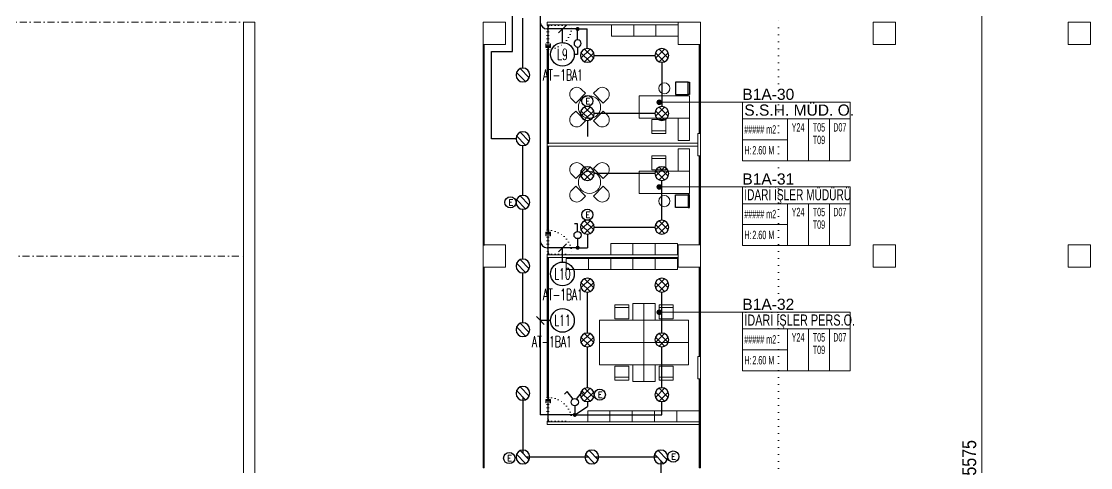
# Model space of a CAD drawing. Header units: metres. Extents: x -13316 to 152404, y -3899 to 30226.
# Drawn here: x 83522 to 87360, y 4401 to 6003 of the extents above; entities that cross this region are included whole.
import ezdxf
from ezdxf.enums import TextEntityAlignment as Align

# ---------------------------------------------------------------- set-up
doc = ezdxf.new("R2010")
doc.units = ezdxf.units.M
doc.header["$LTSCALE"] = 100
doc.header["$MEASUREMENT"] = 0
doc.header["$PDMODE"] = 1
for name, pattern in [('DASHDOT', [1, 0.5, -0.25, 0, -0.25]), ('DASHDOT2', [0.5, 0.25, -0.125, 0, -0.125]), ('DOT2', [0.125, 0, -0.125]), ('DOT5', [0.75, 0, -0.75])]:
    doc.linetypes.add(name, pattern=pattern)
doc.layers.get('0').update_dxf_attribs({"color": 9, "lineweight": 9})
for name, color, linetype, lineweight in [('0 @ 1', 9, 'Continuous', 9), ('01', 9, 'Continuous', 9), ('05', 9, 'Continuous', 9), ('06C', 9, 'Continuous', 9), ('06D', 9, 'Continuous', 9), ('07K', 9, 'Continuous', 9), ('10', 9, 'Continuous', 9), ('11', 9, 'Continuous', 9), ('15', 9, 'Continuous', 9), ('20', 9, 'DOT2', 9), ('21_mahal200', 9, 'Continuous', 9), ('24', 9, 'DASHDOT2', 9), ('25', 9, 'Continuous', 9), ('E-1x18W PL DOWNLIGHT ARMATÜR (GÖMME)', 7, 'Continuous', 30), ('E-2x18W GÖMME PL COMPACT FLUORESAN ARMATÜR', 7, 'Continuous', 30), ('E-2x26W GÖMME PL COMPACT FLUORESAN ARMATÜR', 7, 'Continuous', 30), ('E-ACİL AYDINLATMA KİTİ', 7, 'Continuous', 30), ('E-ANAHTAR', 7, 'Continuous', 30), ('E-KABLO', 7, 'Continuous', 30), ('E-KOMÜTATÖR ANAHTAR', 7, 'Continuous', 30), ('E-LINYE', 7, 'Continuous', 30)]:
    doc.layers.add(name, color=color, linetype=linetype, lineweight=lineweight)
doc.styles.add('Arial', font='arial.ttf', dxfattribs={"height": 2.5})
doc.styles.add('E-YAZI', font='txttw.shx')
doc.styles.add('MuuM_TEXT-STANDART', font='ARIALN.TTF')
doc.dimstyles.new('MuuM_DIM200', dxfattribs={"dimscale": 20, "dimtxt": 2, "dimasz": 1, "dimexe": 1, "dimexo": 1, "dimgap": 1, "dimtad": 1, "dimdec": 1, "dimrnd": 0.5, "dimdsep": 46, "dimtxsty": 'MuuM_TEXT-STANDART', "dimblk": 'ARCHTICK', "dimcen": 0, "dimdle": 0.15, "dimclrd": 256, "dimclre": 256, "dimclrt": 256, "dimadec": 0, "dimazin": 0, "dimtfac": 5, "dimtdec": 1, "dimtix": 1, "dimtmove": 2, "dimatfit": 3, "dimldrblk": 'DOT', "dimfxl": 3, "dimfxlon": 1, "dimtolj": 1, "dimlwd": -1, "dimlwe": -1, "dimarcsym": 0})
pattern_1 = [(225, (-604.72494, -2171.82614), (-0.0883883476, 0.0883883476), []), (135, (-604.72494, -2171.82614), (0.0883883476, 0.0883883476), [])]

# ---------------------------------------------------------------- blocks, each defined once
blk = doc.blocks.new('100_2x18W GÖMME PL COMPACT FLUORESAN ARMATÜR')
at = {"layer": 'E-2x18W GÖMME PL COMPACT FLUORESAN ARMATÜR', "color": 7}
for p, q in [((-1.43, -0.6), (0.6, 1.43)), ((-0.6, -1.43), (1.43, 0.6))]:
    blk.add_line(p, q, dxfattribs=at)
at = {"layer": 'E-2x18W GÖMME PL COMPACT FLUORESAN ARMATÜR', "color": 4}
blk.add_circle((0, 0), 1.55, dxfattribs=at)
blk = doc.blocks.new('100_2x26W GÖMME PL COMPACT FLUORESAN ARMATÜR')
at = {"layer": 'E-2x26W GÖMME PL COMPACT FLUORESAN ARMATÜR', "color": 7}
for p, q in [((-1.43, -0.6), (0.6, 1.43)), ((-1.43, 0.6), (0.6, -1.43)), ((-0.6, 1.43), (1.43, -0.6)), ((-0.6, -1.43), (1.43, 0.6))]:
    blk.add_line(p, q, dxfattribs=at)
at = {"layer": 'E-2x26W GÖMME PL COMPACT FLUORESAN ARMATÜR', "color": 4}
blk.add_circle((0, 0), 1.55, dxfattribs=at)
blk = doc.blocks.new('100_ANAHTAR')
at = {"layer": 'E-ANAHTAR', "color": 4}
for p, q in [((0, 5.35), (-0.71, 5.35)), ((0, 3.67), (0, 5.35)), ((0, 2.05), (0, 0))]:
    blk.add_line(p, q, dxfattribs=at)
blk.add_circle((0, 2.86), 0.81, dxfattribs=at)
blk = doc.blocks.new('100_ACİL AYDINLATMA KİTİ')
at = {"layer": 'E-ACİL AYDINLATMA KİTİ', "color": 3}
blk.add_circle((0, 0), 1.25, dxfattribs=at)
at = {"layer": 'E-ACİL AYDINLATMA KİTİ', "color": 3, "style": 'E-YAZI'}
blk.add_text('E', height=1.34, dxfattribs=at).set_placement((-0.45, -0.69))
blk = doc.blocks.new('100_KOMÜTATÖR ANAHTAR')
at = {"layer": 'E-KOMÜTATÖR ANAHTAR', "color": 4}
for p, q in [((-1.7, 5.22), (-2.33, 4.62)), ((-0.37, 3.56), (-1.7, 5.22)), ((0.37, 3.56), (1.7, 5.22)), ((1.7, 5.22), (2.33, 4.62)), ((0, 2.05), (0, 0))]:
    blk.add_line(p, q, dxfattribs=at)
blk.add_circle((0, 2.86), 0.81, dxfattribs=at)
blk = doc.blocks.new('p-akslar_yeni')
at = {"layer": '24'}
for points in [[(2164.8, -2995), (2204.8, -2995), (2204.8, -2895), (6415, -2895)], [(2164.8, -3735), (6415, -3735)]]:
    blk.add_lwpolyline(points, dxfattribs=at)
blk = doc.blocks.new('p-kolon_80x80')
blk.add_lwpolyline([(-40, -40), (40, -40), (40, 40), (-40, 40)], close=True)
blk = doc.blocks.new('1.Bod.Ara.Sitatik Elk')
at = {"layer": '01'}
blk.add_lwpolyline([(40, -8750), (0, -8750), (0, -2950), (40, -2950), (40, -8710), (40, -8710)], close=True, dxfattribs=at)
for p in [(900, -2990), (1600, -2990), (2300, -2990), (3000, -2990), (900, -3790), (1600, -3790), (2300, -3790), (3000, -3790)]:
    blk.add_blockref('p-kolon_80x80', p, dxfattribs=at)
blk = doc.blocks.new('prf-10x10')
blk.add_lwpolyline([(-5, -5), (5, -5), (5, 5), (-5, 5)], close=True)
at = {"color": 255}
blk.add_solid([(-5, -5), (5, -5), (-5, 5), (5, 5)], dxfattribs=at)
at = {"layer": '10'}
blk.add_point((0, 0), dxfattribs=at)
blk = doc.blocks.new('p-dog-ser-315')
at = {"layer": '06D'}
for points in [[(-5, 315), (-5, 0)], [(0, 315), (0, 0)]]:
    blk.add_lwpolyline(points, dxfattribs=at)
at = {"layer": '15'}
blk.add_lwpolyline([(-2.5, 315), (-2.5, 0)], dxfattribs=at)
at = {"layer": '10', "xscale": -0.5, "yscale": 0.5, "rotation": 270}
for p in [(-2.5, 317.5), (-2.5, 160), (-2.5, 2.5)]:
    blk.add_blockref('prf-10x10', p, dxfattribs=at)
blk = doc.blocks.new('_ArchTick')
at = {"color": 0, "linetype": 'ByBlock', "const_width": 0.15}
blk.add_lwpolyline([(-0.5, -0.5), (0.5, 0.5)], dxfattribs=at)
blk = doc.blocks.new('_Dot')
at = {"color": 0, "linetype": 'ByBlock', "lineweight": -2}
blk.add_line((-0.5, 0), (-1, 0), dxfattribs=at)
at = {"color": 0, "linetype": 'ByBlock', "const_width": 0.5}
blk.add_lwpolyline([(-0.25, 0, 1), (0.25, 0, 1)], format="xyb", close=True, dxfattribs=at)
blk = doc.blocks.new('0_roomno2')
blk.add_lwpolyline([(19.38, -10.5), (0, -10.5), (0, 0), (19.38, 0)], close=True)
for points in [[(0, -3), (19.38, -3)], [(8.12, -3), (8.12, -10.5)], [(11.88, -3), (11.88, -10.5)], [(15.62, -3), (15.62, -10.5)], [(0, -6.75), (8.12, -6.75)]]:
    blk.add_lwpolyline(points)
at = {"style": 'MuuM_TEXT-STANDART', "width": 0.6}
blk.add_text('H:', height=1.5, dxfattribs=at).set_placement((0.35, -8.61), align=Align.MIDDLE_LEFT)
at = {"style": 'Arial'}
blk.add_attdef('ODANO', (0, 1.17), '', height=2, dxfattribs=at)
blk.add_attdef('MEKANADI', text='', height=2, dxfattribs=at).set_placement((0.35, -3), align=Align.BOTTOM_LEFT)
at = {"style": 'MuuM_TEXT-STANDART', "width": 0.6}
for tag, p in [('YER01', (10, -4.5)), ('TAVAN01', (13.75, -4.5)), ('DUVAR01', (17.5, -4.5)), ('YER02', (10, -6.75)), ('TAVAN02', (13.75, -6.75)), ('DUVAR02', (17.5, -6.75)), ('YER03', (10, -9)), ('TAVAN03', (13.75, -9)), ('DUVAR03', (17.5, -9))]:
    blk.add_attdef(tag, text='', height=1.5, dxfattribs=at).set_placement(p, align=Align.MIDDLE_CENTER)
for tag, p in [('M2', (0.35, -4.88)), ('TEMIZTAVANYUKSEKLIGI', (1.8, -8.61))]:
    blk.add_attdef(tag, text='', height=1.5, dxfattribs=at).set_placement(p, align=Align.MIDDLE_LEFT)
blk = doc.blocks.new('m-vw-sandalye-02')
at = {"lineweight": -3, "ltscale": 0.5}
for points in [[(-22.5, 0), (-22.5, -5), (22.5, -5), (22.5, 0)], [(-22.5, -5), (22.5, -5), (22.5, -50), (-22.5, -50)]]:
    blk.add_lwpolyline(points, close=True, dxfattribs=at)
blk = doc.blocks.new('p-sandalye-03')
for points in [[(-5, -25.1), (-5, 24.9), (-55, 24.9), (-55, -25.1), (-5, -25.1)], [(-55, 24.9), (-45, 24.9), (-45, -25.1), (-55, -25.1)]]:
    blk.add_lwpolyline(points)
blk.add_point((0, -0.1))
blk = doc.blocks.new('p-ofis modülü-02-s')
blk.add_lwpolyline([(-182, -2), (-102, -2), (-102, -182), (-182, -182)], close=True)
blk.add_lwpolyline([(-102, -2), (-102, -42), (-22, -42), (-22, -2), (-102, -2)])
at = {"xscale": -0.9999999999999998, "rotation": 359.9999999981877}
blk.add_blockref('p-sandalye-03', (-102, -112), dxfattribs=at)
blk = doc.blocks.new('gr-p-birim')
blk.add_lwpolyline([(-0.5, -0.5), (0.5, -0.5), (0.5, 0.5), (-0.5, 0.5)], close=True)
blk = doc.blocks.new('p-sandalye-01')
blk.add_lwpolyline([(-5, -25), (-5, -25), (-25, -25, -1), (-25, 25), (-5, 25), (-5, 25)], format="xyb", close=True)
blk.add_point((0, 0.1))
blk = doc.blocks.new('gr-p-birim eleman yuv')
blk.add_circle((0, 0), 0.5)
blk = doc.blocks.new('p-masa-yuvarlak-4lü')
at = {"rotation": 270}
blk.add_blockref('p-sandalye-01', (0, 40), dxfattribs=at)
at = {"xscale": 80, "yscale": 80, "zscale": 80}
blk.add_blockref('gr-p-birim eleman yuv', (0, 0), dxfattribs=at)
blk.add_blockref('p-sandalye-01', (-40, 0))
at = {"xscale": -1}
blk.add_blockref('p-sandalye-01', (40, 0), dxfattribs=at)
at = {"xscale": -1, "rotation": 270}
blk.add_blockref('p-sandalye-01', (0, -40), dxfattribs=at)
blk = doc.blocks.new('p-sehpa')
at = {"layer": '05'}
blk.add_circle((0, 0), 20, dxfattribs=at)
blk = doc.blocks.new('*D725')
at = {"layer": '25', "transparency": 16777216}
for p, q in [((2705.9, -2240), (2630, -2240)), ((2650, -7818), (2650, -2237)), ((2705.9, -7815), (2630, -7815))]:
    blk.add_line(p, q, dxfattribs=at)
at = {"layer": '25', "transparency": 16777216, "xscale": 20, "yscale": 20, "zscale": 20}
for p, rotation in [((2650, -2240), 90), ((2650, -7815), 270)]:
    blk.add_blockref('_ArchTick', p, dxfattribs=dict(at, rotation=rotation))
at = {"layer": '25', "transparency": 16777216, "insert": (2604.5, -4514.1), "char_height": 50, "attachment_point": 5, "rotation": 90, "style": 'MuuM_TEXT-STANDART'}
blk.add_mtext('\\A1;5575', dxfattribs=at)
blk = doc.blocks.new('m-calisma unitesi 02')
at = {"ltscale": 0.5}
blk.add_lwpolyline([(-160, 140), (-160, 80), (-120, 80), (-120, 140)], close=True, dxfattribs=at)
blk.add_lwpolyline([(0, 80), (0, 0), (-160, 0), (-160, 80)], close=True)
at = {"linetype": 'DOT5'}
blk.add_lwpolyline([(-160, 80), (-160, 80)], dxfattribs=at)
at = {"rotation": 270}
blk.add_blockref('p-sandalye-03', (-80, 80), dxfattribs=at)
blk = doc.blocks.new('g-kapı kolu-p')
for points in [[(-5, 0.5), (5, 0.5), (5, 1.5), (-5, 1.5)], [(-2.7, 1.5), (2.7, 1.5), (2.7, 2.4), (-2.7, 2.4)], [(-5, -1.5), (5, -1.5), (5, -0.5), (-5, -0.5)], [(-2.7, -1.5), (2.7, -1.5), (2.7, -2.4), (-2.7, -2.4)]]:
    blk.add_lwpolyline(points, close=True)
for points in [[(11.8, 8.2), (-1, 8.2), (-1, 2.4), (0.9, 2.4), (0.9, 6.3), (11.8, 6.3), (11.8, 8.2)], [(11.8, -8.2), (-1, -8.2), (-1, -2.4), (0.9, -2.4), (0.9, -6.3), (11.8, -6.3), (11.8, -8.2)]]:
    blk.add_lwpolyline(points)
blk = doc.blocks.new('k-cambölme-kapı-p')
at = {"layer": '10'}
h = blk.add_hatch(dxfattribs=at)
h.set_pattern_fill('NET', color=256, angle=135, style=0)
h.set_pattern_definition([(135, (3753.7029, 560.85184), (-0.0883883476, -0.0883883476), []), (225, (3753.7029, 560.85184), (0.0883883476, -0.0883883476), [])])
h.paths.add_polyline_path([(2.1, -0.1), (2.1, 0), (2.1, 0), (2, 0.1), (2, 0.1), (2, 0.1), (2, 0.1), (2, -0.3), (1.9, -0.3), (1.9, -0.4), (1.9, -0.5), (1.7, -0.5), (1.8, -0.3), (1.7, -0.3), (1.5, -0.5), (1.4, -0.5), (1.6, -0.3), (1.6, -0.3), (1.5, -0.3), (1.3, -0.4), (1.3, -0.4), (1.3, -0.5), (1.3, -0.5), (1.3, -0.6), (1.3, -0.3), (1.3, -0.3), (1.2, -0.3), (1.2, -0.5), (1.2, -0.6), (1.2, -0.6), (1.3, -0.6), (3.5, -0.6), (3.5, -0.6), (3.4, -0.4), (3.4, -0.3), (3.4, -0.2), (3.4, -0.2), (3.4, -0.2), (2.7, -0.2), (2.7, -0.2), (2.9, -0.2, -1), (2.9, -0.2)])
h.paths.add_polyline_path([(2, -0.2), (2.1, -0.2), (2.1, -0.2), (2.1, -0.2), (2.1, -0.3), (2.9, -0.3), (2.9, -0.3), (2.6, -0.3), (2.5, -0.3), (2.5, -0.3), (2.5, -0.3), (2.5, -0.3), (2.5, -0.3), (2.4, -0.3), (2.4, -0.3), (2.1, -0.3), (2, -0.1), (2, -0.1), (2, -0.1)], flags=16)
h.paths.add_polyline_path([(2.4, -0.3), (2.5, -0.5), (2.1, -0.5), (2.1, -0.3)], flags=16)
h.paths.add_polyline_path([(2.6, -0.3), (2.9, -0.3), (2.9, -0.3), (3.3, -0.3, 0.166992), (3.3, -0.5), (2.7, -0.5), (2.6, -0.4)], flags=16)
h.paths.add_polyline_path([(3, -0.2), (3, -0.2), (3.3, -0.2, 0.10606), (3.3, -0.3), (3, -0.3)], flags=16)
h = blk.add_hatch(dxfattribs=at)
h.set_pattern_fill('NET', color=256, angle=135, style=0)
h.set_pattern_definition([(45, (474.94443, 2280.71206), (0.0883883476, -0.0883883476), []), (315, (474.94443, 2280.71206), (-0.0883883476, -0.0883883476), [])])
h.paths.add_polyline_path([(87.3, -0.2), (87.3, -0.2), (87.1, -0.2, 1), (87.1, -0.2), (87.9, -0.2), (87.9, 0), (87.9, 0), (88, 0.1), (88, 0.1), (88, 0.1), (88, -0.3), (88.1, -0.3), (88.1, -0.4), (88.1, -0.5), (88.3, -0.5), (88.2, -0.3), (88.3, -0.3), (88.5, -0.5), (88.6, -0.5), (88.4, -0.3), (88.4, -0.3), (88.5, -0.3), (88.7, -0.4), (88.7, -0.4), (88.7, -0.5), (88.7, -0.5), (88.7, -0.6), (88.7, -0.3), (88.7, -0.3), (88.8, -0.3), (88.8, -0.5), (88.8, -0.6), (88.8, -0.6), (88.7, -0.6), (86.5, -0.6), (86.5, -0.6), (86.6, -0.4), (86.6, -0.3), (86.6, -0.2), (86.6, -0.2), (86.6, -0.2)])
h.paths.add_polyline_path([(87.3, -0.5), (87.4, -0.4), (87.4, -0.3), (87.1, -0.3), (87.1, -0.3), (87, -0.3), (87, -0.3), (87, -0.2), (87, -0.2), (86.7, -0.2, -0.292264), (86.7, -0.5)], flags=16)
h.paths.add_polyline_path([(87.5, -0.5), (87.6, -0.5), (87.5, -0.4)], flags=16)
h.paths.add_polyline_path([(87.6, -0.4), (87.7, -0.5), (87.9, -0.5), (87.9, -0.3), (87.6, -0.3)], flags=16)
h.paths.add_polyline_path([(87.6, -0.5), (87.7, -0.6), (87.7, -0.5)], flags=16)
for points in [[(2, -0.3), (2, 2.1), (2.1, 2.1), (2.1, 2.3, 0.414214), (1.9, 2.4), (0.1, 2.4, 0.414214), (0, 2.4), (0, -2.4, 0.414214), (0.1, -2.4), (2.1, -2.4), (2.1, -2.3), (2.1, -2.2), (2.1, -2.2), (2.1, -2.2), (2.1, -2.2), (2.1, -2.2), (2.1, -0.9)], [(88, -0.3), (88, 2.1), (87.9, 2.1), (87.9, 2.3, -0.414214), (88.1, 2.4), (89.9, 2.4, -0.414214), (90, 2.4), (90, -2.4, -0.414214), (89.9, -2.4), (87.9, -2.4), (87.9, -2.3), (87.9, -2.2), (87.9, -2.2), (87.9, -2.2), (87.9, -2.2), (87.9, -2.2), (87.9, -0.9)], [(1.5, -0.3), (1.3, -0.4), (1.3, -0.4), (1.3, -0.5), (1.3, -0.5), (1.3, -0.6), (1.3, -0.3), (1.3, -0.3), (1.2, -0.3), (1.2, -0.5), (1.2, -0.6), (1.2, -0.6), (1.3, -0.6), (3.5, -0.6), (3.5, -0.6), (3.4, -0.4), (3.4, -0.3), (3.4, -0.2), (3.4, -0.2), (3.4, -0.2), (2.7, -0.2), (2.7, -0.2), (2.9, -0.2, -1), (2.9, -0.2, -1)], [(88.5, -0.3), (88.7, -0.4), (88.7, -0.4), (88.7, -0.5), (88.7, -0.5), (88.7, -0.6), (88.7, -0.3), (88.7, -0.3), (88.8, -0.3), (88.8, -0.5), (88.8, -0.6), (88.8, -0.6), (88.7, -0.6), (86.5, -0.6), (86.5, -0.6), (86.6, -0.4), (86.6, -0.3), (86.6, -0.2), (86.6, -0.2), (86.6, -0.2), (87.3, -0.2), (87.3, -0.2), (87.1, -0.2, 1), (87.1, -0.2, 1)], [(86.7, -0.5), (87.3, -0.5), (87.4, -0.4), (87.4, -0.3), (87.1, -0.3), (87.1, -0.3), (87, -0.3), (87, -0.3), (87, -0.2), (87, -0.2), (86.7, -0.2, 1)]]:
    blk.add_lwpolyline(points, format="xyb", dxfattribs=at)
at = {"layer": '10', "linetype": 'DASHDOT', "ltscale": 0.05}
for points in [[(3.2, 3.6), (0.2, 3.6)], [(1.7, 2.1), (1.7, 4.9)], [(6.1, 1.4), (6.1, -0.5)]]:
    blk.add_lwpolyline(points, dxfattribs=at)
at = {"layer": '10'}
for points in [[(1.8, 2.3), (0.2, 2.3), (0.2, 2), (0.4, 2), (0.4, 1.9), (0.2, 1.9), (0.2, 1.2), (0.4, 1.2), (0.4, -0.4), (0.2, -0.4), (0.2, -1.2), (0.4, -1.2), (0.4, -1.4), (0.2, -1.4), (0.2, -2.2), (1.8, -2.2), (1.8, -1.7), (1.6, -1.7), (1.6, -1.6), (1.8, -1.6), (1.8, -1.4), (1.6, -1.4), (1.6, -1.2), (1.7, -1.2), (1.7, -0.8), (1.1, -0.8), (1.1, -0.1), (1.5, -0.1), (1.5, 1.9), (1.6, 2), (1.8, 2), (1.8, 2.3)], [(0.7, 3.6), (0.7, 2.4)], [(0.7, 2.3), (0.7, -0.2), (1.1, -0.2)], [(1.1, 2.4), (1.1, 2.9)], [(1.1, -0.1), (1.1, 2.3)], [(1.5, 1.9), (1.1, 1.9)], [(1.2, 1.9), (1.2, -0.1)], [(2.9, -0.2), (2.1, -0.1), (2.1, 0), (2.1, 0), (2, 0.1), (2, 0.1), (2, 0.1), (2, 0.1)], [(3.8, 0.9), (2.6, 3.2)], [(4.1, 1.3), (2.7, 4)], [(8.1, 0.9), (8.1, 1.3), (4.1, 1.3)], [(5.3, 0.9), (5.3, -0.2)], [(5.5, 1.3), (5.8, 1), (5.8, 0.9)], [(5.6, 0.9), (5.6, -0.2)], [(6.8, 1.3), (6.5, 1), (6.5, 0.9)], [(6.7, 0.9), (6.7, -0.2)], [(7, 0.9), (7, -0.2)], [(87.1, -0.2), (87.9, -0.2), (87.9, 0), (87.9, 0), (88, 0.1), (88, 0.1), (88, 0.1)], [(88.2, 2.3), (89.8, 2.3), (89.8, 2), (89.6, 2), (89.6, 1.9), (89.8, 1.9), (89.8, 1.2), (89.6, 1.2), (89.6, -0.4), (89.8, -0.4), (89.8, -1.2), (89.6, -1.2), (89.6, -1.4), (89.8, -1.4), (89.8, -2.2), (88.2, -2.2), (88.2, -1.7), (88.4, -1.7), (88.4, -1.6), (88.2, -1.6), (88.2, -1.4), (88.4, -1.4), (88.4, -1.2), (88.3, -1.2), (88.3, -0.8), (88.9, -0.8), (88.9, -0.1), (88.5, -0.1), (88.5, 1.9), (88.4, 2), (88.2, 2), (88.2, 2.3)], [(2.1, -0.9), (3.6, -0.9), (3.6, -0.6), (1.2, -0.6), (1.2, -0.3), (2, -0.3)], [(1.6, -0.3), (1.6, -0.3), (1.4, -0.5), (1.5, -0.5), (1.7, -0.3)], [(1.8, -0.3), (1.7, -0.5), (1.9, -0.5), (1.9, -0.4), (1.9, -0.3)], [(3.3, -0.5), (2.7, -0.5), (2.6, -0.4), (2.6, -0.3), (2.9, -0.3), (2.9, -0.3)], [(3.3, -0.3), (3.3, -0.3), (2.9, -0.3)], [(3, -0.3), (3, -0.2), (3, -0.2), (3.3, -0.2)], [(3, -0.3), (3.3, -0.3), (3.3, -0.3)], [(4.1, -0.2), (4.1, -0.5), (8.1, -0.5)], [(8.1, -0.5), (8.1, -0.2)], [(87.9, -0.9), (86.4, -0.9), (86.4, -0.6), (88.8, -0.6), (88.8, -0.3), (88, -0.3)], [(87.6, -0.5), (87.5, -0.4), (87.5, -0.5), (87.6, -0.5)], [(88.2, -0.3), (88.3, -0.5), (88.1, -0.5), (88.1, -0.4), (88.1, -0.3)], [(88.4, -0.3), (88.4, -0.3), (88.6, -0.5), (88.5, -0.5), (88.3, -0.3)]]:
    blk.add_lwpolyline(points, dxfattribs=at)
for points in [[(2, -0.1), (2, -0.1), (2, -0.2), (2.1, -0.2), (2.1, -0.2), (2.1, -0.2), (2.1, -0.3), (2.9, -0.3), (2.9, -0.3), (2.6, -0.3), (2.5, -0.3), (2.5, -0.3), (2.5, -0.3), (2.5, -0.3), (2.5, -0.3), (2.4, -0.3), (2.4, -0.3), (2.1, -0.3), (2, -0.1)], [(2.1, -0.5), (2.1, -0.3), (2.4, -0.3), (2.5, -0.5), (2.5, -0.5)], [(87.9, -0.5), (87.9, -0.3), (87.6, -0.3), (87.6, -0.4), (87.7, -0.5)], [(87.6, -0.5), (87.7, -0.5), (87.7, -0.6)]]:
    blk.add_lwpolyline(points, close=True, dxfattribs=at)
blk.add_circle((1.7, 3.7), 1.02, dxfattribs=at)
for centre, start, end in [((3.6, -0.4), 148.8979, 173.1144), ((3.6, -0.4), 176.143, 214.0649), ((86.4, -0.4), 325.9351, 31.1021)]:
    blk.add_arc(centre, 0.322, start, end, dxfattribs=at)
at = {"layer": '15', "linetype": 'DOT2'}
blk.add_lwpolyline([(2.5, 0.4), (2.5, 85.4)], dxfattribs=at)
at = {"layer": '15'}
blk.add_lwpolyline([(2.6, 0.9), (87.4, 0.9), (87.5, 0.8), (87.5, -0.1), (87.4, -0.2), (2.6, -0.2), (2.6, -0.2), (2.5, -0.1), (2.5, 0.8), (2.6, 0.9)], dxfattribs=at)
at = {"layer": '15', "linetype": 'DOT2'}
blk.add_arc((2.5, 0.4), 85, 0, 90, dxfattribs=at)
at = {"layer": '20'}
for p, q in [((87.9, 2.4), (2.1, 2.4)), ((87.9, 2.1), (2.1, 2.1)), ((87.9, -2.2), (2.1, -2.2)), ((87.9, -2.4), (2.1, -2.4))]:
    blk.add_line(p, q, dxfattribs=at)
at = {"layer": '06C', "xscale": -1}
blk.add_blockref('g-kapı kolu-p', (79.6, 0.4), dxfattribs=at)
blk = doc.blocks.new('p-strahle-alüminyumdoğramaprofili')
at = {"layer": '10'}
h = blk.add_hatch(dxfattribs=at)
h.set_pattern_fill('NET', color=256, angle=315, style=0)
h.set_pattern_definition(pattern_1)
h.paths.add_polyline_path([(-4.6, 2.6), (-4.7, 2.6), (-4.7, 2.8), (-4.7, 2.8), (-4.7, 2.8), (-4.7, 2.9), (-5, 2.9), (-5, 2.8), (-4.9, 2.8), (-5, 2.6), (-5.1, 2.7), (-5.2, 2.3), (-5.1, 2.3), (-5.1, 2.3), (-5, 2.5, 0.2599), (-4.9, 2.3), (-4.7, 2.3, 0.382682)])
h.paths.add_polyline_path([(-4.9, 2.5), (-4.7, 2.5, -2.16717)], flags=16)
h = blk.add_hatch(dxfattribs=at)
h.set_pattern_fill('NET', color=256, angle=315, style=0)
h.set_pattern_definition(pattern_1)
h.paths.add_polyline_path([(-4.6, 0.9), (-4.7, 0.9), (-4.7, 0.8), (-4.7, 0.7), (-4.7, 0.7), (-4.7, 0.6), (-5, 0.6), (-5, 0.7), (-4.9, 0.7), (-5, 0.9), (-5.1, 0.9), (-5.2, 1.2), (-5.1, 1.2), (-5.1, 1.2), (-5, 1, -0.2599), (-4.9, 1.2), (-4.7, 1.2, -0.382682)])
h.paths.add_polyline_path([(-4.9, 1), (-4.7, 1, 2.16717)], flags=16)
h = blk.add_hatch(dxfattribs=at)
h.set_pattern_fill('NET', color=256, angle=315, style=0)
h.set_pattern_definition([(225, (-608.45214, -2173.53612), (-0.0883883476, 0.0883883476), []), (135, (-608.45214, -2173.53612), (0.0883883476, 0.0883883476), [])])
h.paths.add_polyline_path([(-3.5, 2.3), (-3.5, 2.6), (-4.5, 2.6), (-4.5, 2.3)])
h = blk.add_hatch(dxfattribs=at)
h.set_pattern_fill('NET', color=256, angle=315, style=0)
h.set_pattern_definition([(225, (-608.45214, -2180.04526), (-0.0883883476, 0.0883883476), []), (135, (-608.45214, -2180.04526), (0.0883883476, 0.0883883476), [])])
h.paths.add_polyline_path([(-3.5, 0.9), (-3.5, 1.2), (-4.5, 1.2), (-4.5, 0.9)])
h = blk.add_hatch(dxfattribs=at)
h.set_pattern_fill('NET', color=256, angle=315, style=0)
h.set_pattern_definition([(225, (-629.50454, -2177.58922), (-0.0883883476, 0.0883883476), []), (135, (-629.50454, -2177.58922), (0.0883883476, 0.0883883476), [])])
h.paths.add_polyline_path([(0, 0.7), (0, 1.7), (-0.2, 1.7), (-0.2, 0.7)])
for points in [[(-5.1, 2.7), (-5.2, 2.3)], [(-5.1, 0.9), (-5.2, 1.2)], [(-4.9, 3.6), (-4.9, 3.2), (-4.6, 3.2), (-4.6, 2.9), (-4.5, 2.9), (-4.6, 2.6), (-4.7, 2.6), (-4.7, 2.8), (-4.7, 2.8), (-4.7, 2.8), (-4.7, 3), (-5, 3), (-5, 2.8), (-4.9, 2.8), (-5, 2.6), (-5.1, 2.7), (-5.1, 3.8), (-0.1, 3.8)], [(-5, 2.5), (-5.1, 2.3), (-5.1, 2.3)], [(-5, 1), (-5.1, 1.2), (-5.1, 1.2)], [(-4.7, 2.9), (-5, 2.9)], [(-4.7, 0.6), (-5, 0.6)], [(-2.8, 0.2), (-2.7, 0.2), (-2.7, 0), (-4.9, 0), (-4.9, 0.2), (-4.6, 0.2), (-4.6, 0.7), (-2.7, 0.7)], [(-4.5, 2.9), (-4.5, 2.9), (-4.5, 2.3)], [(-4.5, 0.9), (-4.5, 0.9), (-4.5, 1.3)], [(-3.5, 2.3), (-3.5, 2.6)], [(-3.5, 1.3), (-3.5, 0.9)], [(-2.1, 0.9), (-2.1, 2.6)], [(-0.2, 0.7), (0, 0.7), (0, 1.7)], [(-0.2, 1.7), (0, 1.7)]]:
    blk.add_lwpolyline(points, dxfattribs=at)
for points in [[(-0.2, 2.7), (-0.2, 2.2), (0, 2.2), (0, 2.1), (-0.2, 2.1), (-0.2, 0.4), (0, 0.4), (0, 0), (-0.1, 0), (-0.1, -0.2), (-5.1, -0.2), (-5.1, 0.9), (-5, 0.9), (-4.9, 0.7), (-5, 0.7), (-5, 0.3), (-4.7, 0.3), (-4.7, 0.9), (-4.6, 0.9), (-4.5, 0.9), (-1.3, 0.9), (-1.2, 1.2), (-0.9, 1.2), (-0.9, 0.6), (-0.6, 0.6), (-0.6, 2.7)], [(-2, 0.8), (-1.4, 0.8), (-1.4, 0.1), (-1.3, 0), (-1.3, 0), (-2.1, 0), (-2.1, 0.1), (-2, 0.2)]]:
    blk.add_lwpolyline(points, close=True, dxfattribs=at)
for points in [[(-0.6, 3.3), (-0.6, 3.6), (-4.9, 3.6), (-4.9, 3.6, 0.561743), (-5, 3.7, 0.595966), (-4.9, 3.6, -2.204878)], [(-4.7, 2.5), (-4.9, 2.5, 1)], [(-4.7, 1), (-4.9, 1, -1)], [(-4.6, 2.9), (-4.5, 3.4, -0.833203), (-4.2, 3.4, -0.447088)], [(-4.5, 2.6), (-1.2, 2.6, -0.414214), (-0.9, 2.2), (-0.9, 1.2)], [(-4.2, 3.4), (-4.2, 3, 0.414214), (-4.1, 2.9), (-0.8, 2.9), (-0.8, 3.6)], [(-2.7, 0.7), (-2.7, 0.3), (-2.8, 0.3, 1), (-2.8, 0.2, -1)], [(-0.1, 3.8), (-0.1, 3.6), (-0.5, 3.6), (-0.5, 3.1, -1), (-0.7, 3.1)], [(-0.7, 3.1, -0.305404), (-0.6, 3.3, -5.773092)]]:
    blk.add_lwpolyline(points, format="xyb", dxfattribs=at)
for centre, radius, start, end in [((-4.7, 2.5), 0.253, 168.6676, 234.1258), ((-4.7, 1.1), 0.253, 125.8742, 191.3324), ((-4.8, 2.4), 0.125, 139.5402, 40.4598), ((-4.8, 1.1), 0.125, 319.5402, 220.4598), ((-4.8, 2.5), 0.273, 305.9738, 36.4289), ((-4.8, 1), 0.273, 323.5711, 54.0262)]:
    blk.add_arc(centre, radius, start, end, dxfattribs=at)
blk = doc.blocks.new('*U733')
at = {"layer": '06D'}
for points in [[(5, 4), (495, 4)], [(5, 0), (495, 0)]]:
    blk.add_lwpolyline(points, dxfattribs=at)
at = {"layer": '15'}
for points in [[(2, 2.5), (498, 2.5)], [(498, 1.5), (2, 1.5)]]:
    blk.add_lwpolyline(points, dxfattribs=at)
at = {"layer": '0 @ 1', "linetype": 'Continuous', "xscale": -1}
blk.add_blockref('p-strahle-alüminyumdoğramaprofili', (-0.1, 0.2), dxfattribs=at)
at = {"layer": '0 @ 1', "linetype": 'Continuous'}
blk.add_blockref('p-strahle-alüminyumdoğramaprofili', (500.1, 0.2), dxfattribs=at)
blk = doc.blocks.new('*U734')
at = {"layer": '06D'}
for points in [[(5, 4), (295.1, 4)], [(5, 0), (295.1, 0)]]:
    blk.add_lwpolyline(points, dxfattribs=at)
at = {"layer": '15'}
for points in [[(2, 2.5), (298.1, 2.5)], [(298.1, 1.5), (2, 1.5)]]:
    blk.add_lwpolyline(points, dxfattribs=at)
at = {"layer": '0 @ 1', "linetype": 'Continuous', "xscale": -1}
blk.add_blockref('p-strahle-alüminyumdoğramaprofili', (-0.1, 0.2), dxfattribs=at)
at = {"layer": '0 @ 1', "linetype": 'Continuous'}
blk.add_blockref('p-strahle-alüminyumdoğramaprofili', (300.2, 0.2), dxfattribs=at)
blk = doc.blocks.new('*U735')
at = {"layer": '06D'}
for points in [[(5, 4), (330.1, 4)], [(5, 0), (330.1, 0)]]:
    blk.add_lwpolyline(points, dxfattribs=at)
at = {"layer": '15'}
for points in [[(2, 2.5), (333.1, 2.5)], [(333.1, 1.5), (2, 1.5)]]:
    blk.add_lwpolyline(points, dxfattribs=at)
at = {"layer": '0 @ 1', "linetype": 'Continuous', "xscale": -1}
blk.add_blockref('p-strahle-alüminyumdoğramaprofili', (-0.1, 0.2), dxfattribs=at)
at = {"layer": '0 @ 1', "linetype": 'Continuous'}
blk.add_blockref('p-strahle-alüminyumdoğramaprofili', (335.2, 0.2), dxfattribs=at)
blk = doc.blocks.new('1.Bod.Ara.Mimari Elk')
at = {"layer": '06D'}
for points in [[(860, -3034.96), (860, -3744.92)], [(864, -3034.96), (864, -3744.91)], [(860, -4545.45), (860, -3834.96)], [(864, -4545.45), (864, -3834.98)]]:
    blk.add_lwpolyline(points, dxfattribs=at)
at = {"layer": '11'}
for points in [[(1090, -2950), (1560, -2950), (1560, -2960), (1090, -2960)], [(1630, -3430), (1640, -3430), (1640, -3350), (1630, -3350)], [(1630, -3395), (1090, -3395), (1090, -3385), (1630, -3385)], [(1090, -3785), (1560, -3785), (1560, -3795), (1090, -3795)], [(1630, -4230), (1640, -4230), (1640, -4150), (1630, -4150)]]:
    blk.add_lwpolyline(points, close=True, dxfattribs=at)
at = {"layer": '11', "color": 5}
blk.add_lwpolyline([(1090, -4385), (1635, -4385), (1635, -4395), (1090, -4395)], close=True, dxfattribs=at)
at = {"layer": '15'}
for points in [[(861.5, -3031.97), (861.5, -3747.92)], [(862.5, -3747.92), (862.5, -3031.97)], [(861.5, -4548.44), (861.5, -3831.97)], [(862.5, -3831.97), (862.5, -4548.44)]]:
    blk.add_lwpolyline(points, dxfattribs=at)
at = {"layer": '20', "ltscale": 2}
blk.add_line((1920, -5330), (1920, -2930), dxfattribs=at)
for p in [(1640, -3350), (1640, -3750), (1640, -4150), (1640, -4550)]:
    blk.add_blockref('p-dog-ser-315', p)
at = {"linetype": 'Continuous', "xscale": -1, "rotation": 89.99999999999993}
blk.add_blockref('*U735', (1094, -3050.01), dxfattribs=at)
at = {"linetype": 'Continuous', "rotation": 90.00000000000001}
for name, p in [('*U734', (1094, -3695.07)), ('*U733', (1094, -4294.99))]:
    blk.add_blockref(name, p, dxfattribs=at)
at = {"layer": '0 @ 1', "linetype": 'Continuous'}
for p, rotation in [((863.76, -3029.89), 90), ((863.76, -3829.89), 90.00000000000001)]:
    blk.add_blockref('p-strahle-alüminyumdoğramaprofili', p, dxfattribs=dict(at, rotation=rotation))
at = {"layer": '0 @ 1', "linetype": 'Continuous', "extrusion": (0, 0, -1), "zscale": -1, "rotation": 270}
blk.add_blockref('p-strahle-alüminyumdoğramaprofili', (-863.76, -3365.21), dxfattribs=at)
at = {"layer": '0 @ 1', "linetype": 'Continuous', "xscale": -1, "rotation": 90}
for p in [(863.76, -3750.11), (863.76, -4550.53)]:
    blk.add_blockref('p-strahle-alüminyumdoğramaprofili', p, dxfattribs=at)
at = {"layer": '05', "xscale": -40, "yscale": 80, "rotation": 90}
for p in [(1360, -2980), (1440, -2980), (1520, -2980), (1357.52, -3765), (1437.52, -3765), (1517.52, -3765), (1197.52, -3818.43), (1277.52, -3818.43), (1357.52, -3818.43), (1437.52, -3818.43), (1517.52, -3818.43), (1275, -4365), (1355, -4365), (1435, -4365), (1515, -4365), (1595, -4365)]:
    blk.add_blockref('gr-p-birim', p, dxfattribs=at)
at = {"layer": '05', "color": 1, "xscale": -1, "rotation": 315}
for p in [(1241.46, -3255), (1241.46, -3525)]:
    blk.add_blockref('p-masa-yuvarlak-4lü', p, dxfattribs=at)
at = {"layer": '05', "xscale": -1}
for name, p in [('p-sehpa', (1510, -3187.5)), ('m-calisma unitesi 02', (1276.95, -4099.88))]:
    blk.add_blockref(name, p, dxfattribs=at)
at = {"layer": '05', "extrusion": (0, 0, -1), "zscale": -1}
for name, p, rotation in [('m-vw-sandalye-02', (-1600, -3187.5), 90), ('p-ofis modülü-02-s', (-1602, -3383), 90.00000000000001)]:
    blk.add_blockref(name, p, dxfattribs=dict(at, rotation=rotation))
at = {"layer": '05', "extrusion": (0, 0, -1), "xscale": -1, "zscale": -1, "rotation": 90}
for name, p in [('p-ofis modülü-02-s', (-1602, -3397)), ('m-vw-sandalye-02', (-1600, -3592.5))]:
    blk.add_blockref(name, p, dxfattribs=at)
at = {"layer": '05', "rotation": 180}
for name, p in [('p-sehpa', (1510, -3592.5)), ('m-calisma unitesi 02', (1276.95, -4099.88))]:
    blk.add_blockref(name, p, dxfattribs=at)
at = {"layer": '05'}
blk.add_blockref('m-calisma unitesi 02', (1596.95, -4099.88), dxfattribs=at)
at = {"layer": '05', "xscale": -1, "rotation": 180}
blk.add_blockref('m-calisma unitesi 02', (1596.95, -4099.88), dxfattribs=at)
at = {"layer": '07K', "rotation": 270}
blk.add_blockref('k-cambölme-kapı-p', (1092.44, -2960), dxfattribs=at)
at = {"layer": '07K', "xscale": -1, "rotation": 270}
for p in [(1092.44, -3785.08), (1092.44, -4385)]:
    blk.add_blockref('k-cambölme-kapı-p', p, dxfattribs=at)
at = {"layer": '21_mahal200'}
ref = blk.add_blockref('0_roomno2', (1790, -3237.72), dxfattribs=dict(at, xscale=20, yscale=20, zscale=20))
ref.add_attrib('ODANO', 'B1A-30', (1790, -3229.07), dxfattribs={"layer": '0', "height": 40, "style": 'Arial'})
ref.add_attrib('MEKANADI', 'S.S.H. MÜD. O.', dxfattribs={"layer": '0', "height": 40, "style": 'Arial'}).set_placement((1797, -3297.72), align=Align.BOTTOM_LEFT)
ref.add_attrib('M2', '##### m2', dxfattribs={"layer": '0', "height": 30, "style": 'MuuM_TEXT-STANDART', "width": 0.6}).set_placement((1797, -3335.22), align=Align.MIDDLE_LEFT)
ref.add_attrib('TEMIZTAVANYUKSEKLIGI', '2.60 M', dxfattribs={"layer": '0', "height": 30, "style": 'MuuM_TEXT-STANDART', "width": 0.6}).set_placement((1826, -3409.88), align=Align.MIDDLE_LEFT)
ref.add_attrib('YER01', 'Y24', dxfattribs={"layer": '0', "height": 30, "style": 'MuuM_TEXT-STANDART', "width": 0.6}).set_placement((1990, -3327.72), align=Align.MIDDLE_CENTER)
ref.add_attrib('TAVAN01', 'T05', dxfattribs={"layer": '0', "height": 30, "style": 'MuuM_TEXT-STANDART', "width": 0.6}).set_placement((2065, -3327.72), align=Align.MIDDLE_CENTER)
ref.add_attrib('DUVAR01', 'D07', dxfattribs={"layer": '0', "height": 30, "style": 'MuuM_TEXT-STANDART', "width": 0.6}).set_placement((2140, -3327.72), align=Align.MIDDLE_CENTER)
ref.add_attrib('TAVAN02', 'T09', dxfattribs={"layer": '0', "height": 30, "style": 'MuuM_TEXT-STANDART', "width": 0.6}).set_placement((2065, -3372.72), align=Align.MIDDLE_CENTER)
ref = blk.add_blockref('0_roomno2', (1790, -3541.68), dxfattribs=dict(at, xscale=20, yscale=20, zscale=20))
ref.add_attrib('ODANO', 'B1A-31', (1790, -3533.03), dxfattribs={"layer": '0', "height": 40, "style": 'Arial'})
ref.add_attrib('MEKANADI', 'İDARİ İŞLER MÜDÜRÜ', dxfattribs={"layer": '0', "height": 40, "style": 'Arial', "width": 0.65}).set_placement((1797, -3601.68), align=Align.BOTTOM_LEFT)
ref.add_attrib('M2', '##### m2', dxfattribs={"layer": '0', "height": 30, "style": 'MuuM_TEXT-STANDART', "width": 0.6}).set_placement((1797, -3639.18), align=Align.MIDDLE_LEFT)
ref.add_attrib('TEMIZTAVANYUKSEKLIGI', '2.60 M', dxfattribs={"layer": '0', "height": 30, "style": 'MuuM_TEXT-STANDART', "width": 0.6}).set_placement((1826, -3713.84), align=Align.MIDDLE_LEFT)
ref.add_attrib('YER01', 'Y24', dxfattribs={"layer": '0', "height": 30, "style": 'MuuM_TEXT-STANDART', "width": 0.6}).set_placement((1990, -3631.68), align=Align.MIDDLE_CENTER)
ref.add_attrib('TAVAN01', 'T05', dxfattribs={"layer": '0', "height": 30, "style": 'MuuM_TEXT-STANDART', "width": 0.6}).set_placement((2065, -3631.68), align=Align.MIDDLE_CENTER)
ref.add_attrib('DUVAR01', 'D07', dxfattribs={"layer": '0', "height": 30, "style": 'MuuM_TEXT-STANDART', "width": 0.6}).set_placement((2140, -3631.68), align=Align.MIDDLE_CENTER)
ref.add_attrib('TAVAN02', 'T09', dxfattribs={"layer": '0', "height": 30, "style": 'MuuM_TEXT-STANDART', "width": 0.6}).set_placement((2065, -3676.68), align=Align.MIDDLE_CENTER)
ref = blk.add_blockref('0_roomno2', (1790, -3991.51), dxfattribs=dict(at, xscale=20, yscale=20, zscale=20))
ref.add_attrib('ODANO', 'B1A-32', (1790, -3982.86), dxfattribs={"layer": '0', "height": 40, "style": 'Arial'})
ref.add_attrib('MEKANADI', 'İDARİ İŞLER PERS.O.', dxfattribs={"layer": '0', "height": 40, "style": 'Arial', "width": 0.7}).set_placement((1797, -4051.51), align=Align.BOTTOM_LEFT)
ref.add_attrib('M2', '##### m2', dxfattribs={"layer": '0', "height": 30, "style": 'MuuM_TEXT-STANDART', "width": 0.6}).set_placement((1797, -4089.01), align=Align.MIDDLE_LEFT)
ref.add_attrib('TEMIZTAVANYUKSEKLIGI', '2.60 M', dxfattribs={"layer": '0', "height": 30, "style": 'MuuM_TEXT-STANDART', "width": 0.6}).set_placement((1826, -4163.66), align=Align.MIDDLE_LEFT)
ref.add_attrib('YER01', 'Y24', dxfattribs={"layer": '0', "height": 30, "style": 'MuuM_TEXT-STANDART', "width": 0.6}).set_placement((1990, -4081.51), align=Align.MIDDLE_CENTER)
ref.add_attrib('TAVAN01', 'T05', dxfattribs={"layer": '0', "height": 30, "style": 'MuuM_TEXT-STANDART', "width": 0.6}).set_placement((2065, -4081.51), align=Align.MIDDLE_CENTER)
ref.add_attrib('DUVAR01', 'D07', dxfattribs={"layer": '0', "height": 30, "style": 'MuuM_TEXT-STANDART', "width": 0.6}).set_placement((2140, -4081.51), align=Align.MIDDLE_CENTER)
ref.add_attrib('TAVAN02', 'T09', dxfattribs={"layer": '0', "height": 30, "style": 'MuuM_TEXT-STANDART', "width": 0.6}).set_placement((2065, -4126.51), align=Align.MIDDLE_CENTER)
at = {"layer": '25'}
dim = blk.add_linear_dim(base=(2650, -2240), p1=(2725.88, -7815), p2=(2725.88, -2240), angle=90, dimstyle='MuuM_DIM200', override={"dimtxt": 2.5}, dxfattribs=at)
dim.commit()
dim.dimension.update_dxf_attribs({"geometry": '*D725', "text_midpoint": (2604.47, -4514.08), "dimtype": 128})
at = {"layer": '21_mahal200'}
for points in [[(1491.79, -3237.72), (1792.51, -3237.72)], [(1491.79, -3541.68), (1792.51, -3541.68)], [(1491.79, -3991.51), (1792.51, -3991.51)]]:
    blk.add_leader(points, dimstyle='MuuM_DIM200', override={"dimasz": 1, "dimfxl": 10}, dxfattribs=at)

msp = doc.modelspace()

# ---------------------------------------------------------------- linework, layer by layer
at = {"layer": 'E-1x18W PL DOWNLIGHT ARMATÜR (GÖMME)', "color": 6}
msp.add_line((85552.68, 5904.49), (85552.68, 5975.4), dxfattribs=at)
at = {"layer": 'E-KABLO', "color": 6}
for p, q in [((85285, 5895), (85285, 6110)), ((85322.5, 5834.96), (85322.5, 6013.95)), ((85518.93, 5975.4), (85410, 5975.4)), ((85518.93, 5975.4), (85552.68, 5975.4)), ((85210, 5581.64), (85210, 5895)), ((85210, 5895), (85285, 5895)), ((85578.49, 5880.62), (85796.46, 5880.62)), ((85821.24, 5855.84), (85821.24, 5696.66)), ((85553.71, 5647.09), (85553.71, 5590)), ((85796.46, 5671.87), (85578.49, 5671.87)), ((85297.72, 5581.64), (85210, 5581.64)), ((85322.5, 5377.87), (85322.5, 5556.86)), ((85796.46, 5456.25), (85578.49, 5456.25)), ((85821.24, 5288.53), (85821.24, 5431.47)), ((85322.5, 5149.33), (85322.5, 5328.31)), ((85578.49, 5263.75), (85796.46, 5263.75)), ((85553.71, 5238.97), (85553.71, 5190)), ((85385, 5215), (85385, 4590)), ((85518.93, 5190), (85410, 5190)), ((85518.93, 5190), (85553.71, 5190)), ((85322.5, 4920.78), (85322.5, 5099.76)), ((85553.71, 4884), (85553.71, 5031.09)), ((85821.24, 4884), (85821.24, 5031.1)), ((85553.71, 4687.34), (85553.71, 4834.43)), ((85821.24, 4687.34), (85821.24, 4834.44)), ((85322.5, 4655.06), (85322.5, 4451.3)), ((85508.62, 4590), (85553.71, 4620)), ((85553.71, 4637.77), (85553.71, 4620)), ((85821.24, 4590), (85821.24, 4637.78)), ((85508.62, 4590), (85385, 4590)), ((85508.62, 4590), (85821.24, 4590)), ((85334.89, 4438.91), (85558.98, 4438.91)), ((85582.39, 4438.91), (85805.74, 4438.91)), ((85817.5, 4426.52), (85817.5, 4221.51))]:
    msp.add_line(p, q, dxfattribs=at)
at = {"layer": 'E-KABLO', "color": 5}
for p, q in [((85385, 6065), (85385, 5615)), ((85385, 5615), (85385, 5215))]:
    msp.add_line(p, q, dxfattribs=at)
at = {"layer": 'E-KABLO', "color": 4, "linetype": 'Continuous', "const_width": 7.2}
for points in [[(85522.53, 5975.4, 1), (85515.33, 5975.4, 1)], [(85522.53, 5190, 1), (85515.33, 5190, 1)], [(85512.22, 4590, 1), (85505.02, 4590, 1)]]:
    msp.add_lwpolyline(points, format="xyb", close=True, dxfattribs=at)
at = {"layer": 'E-KABLO', "color": 6}
for centre in [(85410, 6000.4), (85410, 5215)]:
    msp.add_arc(centre, 25, 180, 270, dxfattribs=at)
at = {"layer": 'E-LINYE', "color": 7, "linetype": 'Continuous'}
for p, q in [((85478.61, 5989.54), (85450.32, 5961.26)), ((85464.47, 5924.04), (85464.47, 5975.4)), ((85478.61, 5204.14), (85450.32, 5175.86)), ((85464.47, 5138.64), (85464.47, 5190)), ((85370.86, 4943.33), (85399.14, 4915.04)), ((85422.02, 4929.18), (85385, 4929.18))]:
    msp.add_line(p, q, dxfattribs=at)
for centre in [(85464.47, 5884.33), (85464.47, 5096.2), (85464.47, 4929.18)]:
    msp.add_circle(centre, 42.44, dxfattribs=at)

# ---------------------------------------------------------------- block references
for name in ['1.Bod.Ara.Mimari Elk', '1.Bod.Ara.Sitatik Elk']:
    msp.add_blockref(name, (84320, 8950))
at = {"layer": '24'}
msp.add_blockref('p-akslar_yeni', (77905, 8895), dxfattribs=at)
at = {"layer": 'E-2x18W GÖMME PL COMPACT FLUORESAN ARMATÜR', "xscale": -16, "yscale": 16, "zscale": 16}
for p in [(85322.5, 5810.18), (85322.5, 5581.64), (85322.5, 5353.09), (85322.5, 5124.55), (85322.5, 4896), (85322.5, 4667.45), (85322.5, 4438.91), (85570, 4438.91), (85817.5, 4438.91)]:
    msp.add_blockref('100_2x18W GÖMME PL COMPACT FLUORESAN ARMATÜR', p, dxfattribs=at)
at = {"layer": 'E-2x26W GÖMME PL COMPACT FLUORESAN ARMATÜR', "xscale": -16, "yscale": 16, "zscale": 16}
for p in [(85553.71, 5880.62), (85821.24, 5880.62), (85553.71, 5671.87), (85821.24, 5671.87), (85553.71, 5456.25), (85821.24, 5456.25), (85553.71, 5263.75), (85821.24, 5263.75), (85553.71, 5055.87), (85821.24, 5055.88), (85553.71, 4859.21), (85821.24, 4859.22), (85553.71, 4662.55), (85821.24, 4662.56)]:
    msp.add_blockref('100_2x26W GÖMME PL COMPACT FLUORESAN ARMATÜR', p, dxfattribs=at)
at = {"layer": 'E-ACİL AYDINLATMA KİTİ', "xscale": 16, "yscale": 16, "zscale": 16}
for p in [(85553.71, 5716.67), (85277.7, 5353.06), (85553.71, 5308.55), (85598.51, 4662.55), (85273.33, 4435.05), (85861.9, 4440.46)]:
    msp.add_blockref('100_ACİL AYDINLATMA KİTİ', p, dxfattribs=at)
at = {"layer": 'E-ANAHTAR', "xscale": -16, "yscale": 16, "zscale": 16, "rotation": 180}
msp.add_blockref('100_ANAHTAR', (85518.93, 5969.37), dxfattribs=at)
at = {"layer": 'E-ANAHTAR', "xscale": 16, "yscale": 16, "zscale": 16}
msp.add_blockref('100_ANAHTAR', (85518.93, 5190), dxfattribs=at)
at = {"layer": 'E-KOMÜTATÖR ANAHTAR', "xscale": 16, "yscale": 16, "zscale": 16}
msp.add_blockref('100_KOMÜTATÖR ANAHTAR', (85508.62, 4590), dxfattribs=at)

# ---------------------------------------------------------------- texts
at = {"layer": 'E-LINYE', "color": 3, "linetype": 'Continuous', "style": 'E-YAZI', "width": 0.6}
for s, p in [('L9', (85464.47, 5884.33)), ('AT-1BA1', (85466.08, 5810.19)), ('L10', (85464.47, 5096.2)), ('AT-1BA1', (85466.08, 5022.06)), ('L11', (85464.47, 4929.18)), ('AT-1BA1', (85426.3, 4853.15))]:
    msp.add_text(s, height=40, dxfattribs=at).set_placement(p, align=Align.MIDDLE_CENTER)

doc.saveas('drawing.dxf')
